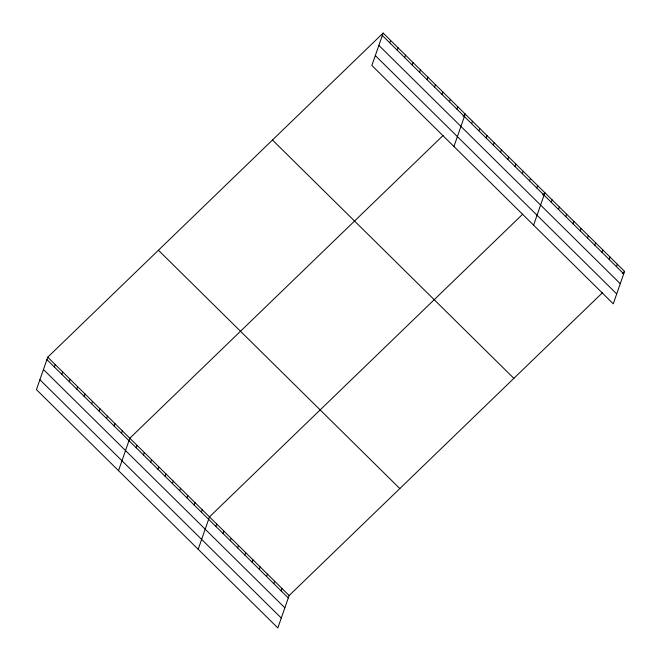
<?xml version="1.0" encoding="UTF-8"?>
<svg xmlns="http://www.w3.org/2000/svg" width="661" height="661" viewBox="0 0 661 661"><rect width="100%" height="100%" fill="white"/><g stroke="black" fill="none" stroke-linecap="round" stroke-linejoin="round"><path stroke-width="0.99" d="M383.157 33.05L371.862 65.472L613.259 303.804L624.554 271.382L383.157 33.05L47.741 357.196L36.446 389.618L277.843 627.95L289.138 595.528L602.419 292.773M54.359 366.987L55.202 364.558M61.82 374.357L62.663 371.928M69.281 381.719L70.124 379.298M76.742 389.089L77.585 386.66M84.203 396.451L85.046 394.03M91.664 403.821L92.507 401.392M99.125 411.183L99.968 408.762M106.586 418.553L107.429 416.124M114.047 425.915L114.89 423.494M121.508 433.286L122.351 430.856M118.526 470.649L129.812 438.226L443.093 135.472M136.216 447.803L137.058 445.374M143.454 454.95L144.296 452.529M150.7 462.105L151.543 459.676M157.938 469.252L158.78 466.823M165.184 476.399L166.027 473.978M172.422 483.555L173.265 481.125M179.668 490.702L180.511 488.272M186.906 497.849L187.749 495.428M194.152 505.004L194.995 502.575M201.39 512.151L202.233 509.722M198.184 549.299L209.479 516.877L522.752 214.123M215.874 526.453L216.717 524.024M389.767 42.841L390.618 40.42M223.112 533.601L223.963 531.171M397.228 50.211L398.079 47.782M230.359 540.748L231.201 538.327M404.689 57.573L405.54 55.152M237.596 547.903L238.447 545.474M412.158 64.943L413.001 62.514M244.843 555.05L245.685 552.629M419.619 72.305L420.462 69.884M252.081 562.197L252.932 559.776M427.08 79.675L427.923 77.246M259.327 569.352L260.17 566.923M434.541 87.045L435.384 84.616M266.565 576.499L267.416 574.078M442.002 94.407L442.845 91.986M273.811 583.646L274.654 581.226M449.463 101.777L450.306 99.348M281.049 590.802L281.9 588.373M456.925 109.139L457.767 106.718M453.933 146.511L465.228 114.08L463.014 116.22M471.623 123.657L472.475 121.236M478.87 130.804L479.712 128.383M486.108 137.959L486.959 135.53M493.354 145.106L494.197 142.685M500.592 152.253L501.443 149.832M507.838 159.408L508.681 156.979M515.076 166.555L515.919 164.135M522.322 173.711L523.165 171.282M529.56 180.858L530.403 178.429M536.806 188.005L537.649 185.584M533.601 225.153L544.887 192.731L542.681 194.871M551.291 202.307L552.133 199.878M558.528 209.454L559.371 207.033M565.775 216.61L566.617 214.181M573.013 223.757L573.855 221.328M580.259 230.904L581.102 228.483M587.497 238.059L588.34 235.63M594.743 245.206L595.586 242.777M601.981 252.353L602.824 249.932M609.227 259.509L610.07 257.079M616.465 266.656L617.308 264.226M622.34 273.522L624.554 271.382M382.306 35.479L623.711 273.803M378.86 45.378L620.258 283.709M375.308 55.574L616.705 293.905M272.464 140.016L513.87 378.348M158.425 250.23L399.822 488.553M47.741 357.196L289.138 595.528M46.898 359.617L288.295 597.949M43.444 369.524L284.85 607.847M39.891 379.72L281.297 618.052"/></g></svg>
